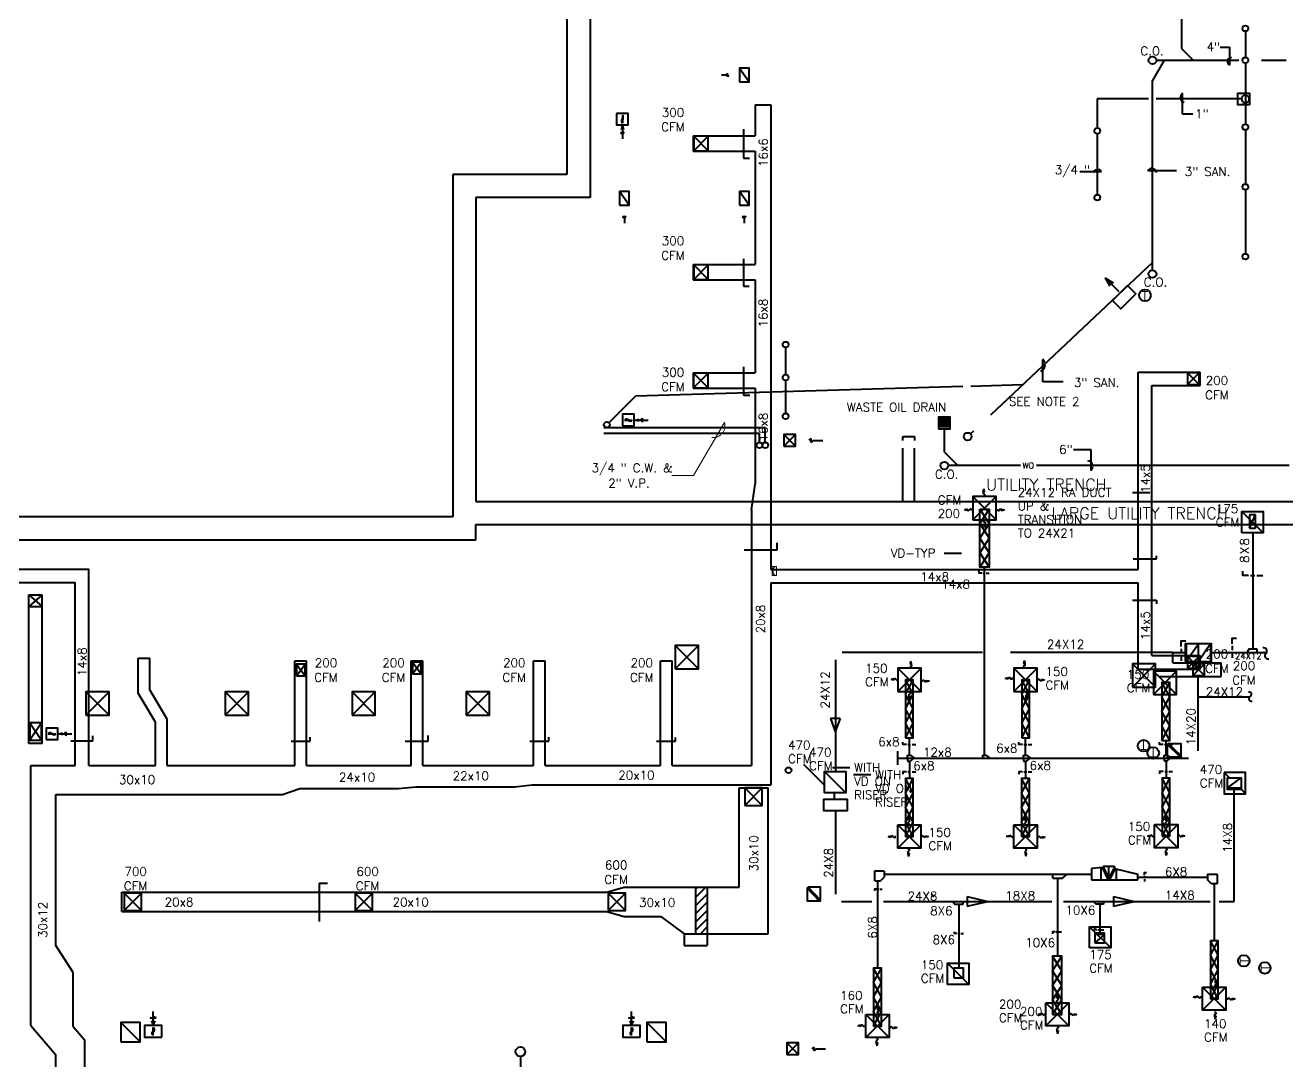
# Model space of a CAD drawing. Header units: inches. Extents: x 1071783 to 1074856, y 1075949 to 1078675.
# Drawn here: x 1072527 to 1073831, y 1076974 to 1078044 of the extents above; entities that cross this region are included whole.
import ezdxf
from ezdxf.enums import TextEntityAlignment as Align

# ---------------------------------------------------------------- set-up
doc = ezdxf.new("R2010")
doc.units = ezdxf.units.IN
doc.header["$MEASUREMENT"] = 0
doc.layers.get('0').update_dxf_attribs({"linetype": 'CONTINUOUS'})
for name, color, linetype, lineweight in [('M-CFM', 62, 'CONTINUOUS', 30), ('M-Diff', 172, 'CONTINUOUS', 40), ('M-DuctR', 7, 'CONTINUOUS', 40), ('M-DuctS', 21, 'CONTINUOUS', 40), ('M-Honey', 7, 'CONTINUOUS', 20), ('M-Perim', 5, 'CONTINUOUS', 40), ('P-GCW', 132, 'CONTINUOUS', 40), ('P-San', 70, 'CONTINUOUS', 40), ('P-San-T', 231, 'CONTINUOUS', 20), ('P-Text', 50, 'CONTINUOUS', 20)]:
    doc.layers.add(name, color=color, linetype=linetype, lineweight=lineweight)
doc.styles.add('BGE', font='simplex.shx')

# ---------------------------------------------------------------- blocks, each defined once
blk = doc.blocks.new('SADDL2')
at = {"linetype": 'Continuous'}
for p, q in [((0, 2), (2, 0)), ((2, 2), (0, 0))]:
    blk.add_line(p, q, dxfattribs=at)
blk.add_lwpolyline([(0, 0), (2, 0), (2, 2), (0, 2)], close=True, dxfattribs=at)
blk = doc.blocks.new('EXHST')
at = {"linetype": 'Continuous'}
for p, q in [((0.167, 0.5), (0.458, 0.5)), ((0.542, 0.5), (0.833, 0.5)), ((1.093, 0.5), (1.601, 0.5)), ((1.601, 0.5), (1.684, 0.667)), ((1.684, 0.667), (1.684, 0.334)), ((1.684, 0.334), (1.768, 0.5)), ((1.768, 0.5), (2.208, 0.5))]:
    blk.add_line(p, q, dxfattribs=at)
blk.add_lwpolyline([(0, 0), (1, 0), (1, 1), (0, 1)], close=True, dxfattribs=at)
blk.add_lwpolyline([(1.427, 0.417), (1.093, 0.5), (1.427, 0.584)], dxfattribs=at)
blk.add_circle((0.5, 0.5), 0.0417, dxfattribs=at)
for centre, start, end in [((0.333, 0.375), 48.34824, 143.1301), ((0.667, 0.625), 228.34824, 323.1301)]:
    blk.add_arc(centre, 0.208, start, end, dxfattribs=at)
blk = doc.blocks.new('THERMO')
at = {"linetype": 'Continuous'}
blk.add_circle((0.01, -0.01), 0.5, dxfattribs=at)
at = {"layer": 'M-DuctS', "linetype": 'Continuous', "style": 'BGE'}
blk.add_text('T', height=0.75, rotation=360, dxfattribs=at).set_placement((0.01, -0.43), align=Align.CENTER)
blk.add_text('T', height=0.75, rotation=360, dxfattribs=at).set_placement((0.01, -0.43), align=Align.CENTER)
blk = doc.blocks.new('TSTAT')
at = {"linetype": 'Continuous'}
blk.add_blockref('THERMO', (0, -0.05), dxfattribs=at)
blk = doc.blocks.new('PHTR')
at = {"linetype": 'Continuous'}
blk.add_line((0.92, 2.79), (0.92, 1.17), dxfattribs=at)
blk.add_lwpolyline([(0.73, 2.04), (0.92, 2.79), (1.1, 2.04)], dxfattribs=at)
blk.add_lwpolyline([(1.83, 1), (0, 1), (0, 0), (1.83, 0)], close=True, dxfattribs=at)
blk = doc.blocks.new('CRDRDR')
at = {"linetype": 'Continuous'}
for points in [[(0, 0), (62.6, 0), (62.6, -29.6), (0, -29.6)], [(14.3, -6.1), (48.4, -6.1), (62.6, -20.4), (62.6, -29.6), (0, -29.6), (0, -20.4)]]:
    blk.add_lwpolyline(points, close=True, dxfattribs=at)
blk = doc.blocks.new('GAS2')
at = {"linetype": 'Continuous'}
for p, q in [((-0.02, -1.06), (1.09, 0)), ((0.07, -1.14), (1.17, -0.09))]:
    blk.add_line(p, q, dxfattribs=at)
blk.add_lwpolyline([(1.08, -0.1), (1.08, -0.09), (1.09, 0), (0, 0), (0, -1.16), (1.17, -1.16), (1.17, -0.09), (1.11, -0.1)], close=True, dxfattribs=at)
blk = doc.blocks.new('*O9011')
at = {"linetype": 'Continuous'}
blk.add_line((1.5, 0), (0, 0), dxfattribs=at)
at = {"layer": 'M-Diff', "linetype": 'Continuous', "style": 'BGE'}
for s, p in [('WITH', (1.87, 0.38)), ('VD ON', (1.87, -0.79)), ('RISER', (1.87, -1.96))]:
    blk.add_text(s, height=0.75, dxfattribs=at).set_placement(p, align=Align.TOP_LEFT)
blk = doc.blocks.new('2X2SUP')
at = {"linetype": 'Continuous'}
for p, q in [((0, 2), (2, 0)), ((2, 2), (0, 0))]:
    blk.add_line(p, q, dxfattribs=at)
blk.add_lwpolyline([(0, 0), (2, 0), (2, 2), (0, 2)], close=True, dxfattribs=at)
blk = doc.blocks.new('CURL')
at = {"linetype": 'Continuous'}
for centre, radius, start, end in [((0.27, -0.76), 0.808, 109.8368, 242.407), ((-0.51, 0.7), 0.866, 305.1072, 62.6489)]:
    blk.add_arc(centre, radius, start, end, dxfattribs=at)
blk = doc.blocks.new('MVD')
at = {"linetype": 'Continuous'}
for p, q in [((0, 0.08325), (0, -0.08325)), ((0, -0.1665), (0, -0.3885))]:
    blk.add_line(p, q, dxfattribs=at)
blk.add_lwpolyline([(0, 0.1665), (0, 0.3885), (-0.1665, 0.3885)], dxfattribs=at)
blk = doc.blocks.new('TRRRCT')
at = {"linetype": 'Continuous'}
for p, q in [((0, 0.1665), (0, -0.1665)), ((0, 0.1665), (0.666, 0)), ((0, -0.1665), (0.666, 0))]:
    blk.add_line(p, q, dxfattribs=at)
blk = doc.blocks.new('*O10316')
at = {"linetype": 'Continuous'}
blk.add_line((1.5, 0), (0, 0), dxfattribs=at)
at = {"layer": 'M-Diff', "linetype": 'Continuous', "style": 'BGE'}
for s, p in [('WITH', (1.87, 0.38)), ('VD ON', (1.87, -0.79)), ('RISER', (1.87, -1.96))]:
    blk.add_text(s, height=0.75, dxfattribs=at).set_placement(p, align=Align.TOP_LEFT)
blk = doc.blocks.new('*O10417')
at = {"linetype": 'Continuous'}
blk.add_line((-1.5, 0), (0, 0), dxfattribs=at)
at = {"layer": 'M-DuctS', "linetype": 'Continuous', "style": 'BGE'}
for s, p in [('24X12 RA DUCT', (-11.37, 0.38)), ('UP &', (-11.37, -0.79)), ('TRANSITION', (-11.37, -1.96)), ('TO 24X21', (-11.37, -3.12))]:
    blk.add_text(s, height=0.75, dxfattribs=at).set_placement(p, align=Align.TOP_LEFT)
blk = doc.blocks.new('*O10518')
at = {"linetype": 'Continuous'}
blk.add_line((-1.5, 0), (0, 0), dxfattribs=at)
at = {"layer": 'M-DuctS', "linetype": 'Continuous', "style": 'BGE'}
blk.add_text('VD-TYP', height=0.75, dxfattribs=at).set_placement((-6.1, 0.38), align=Align.TOP_LEFT)
blk = doc.blocks.new('FLXCON')
at = {"linetype": 'Continuous'}
for p, q in [((0, -0.1665), (0.333, 0.1665)), ((0, 0.1665), (0.333, -0.1665)), ((0.333, -0.1665), (0.666, 0.1665)), ((0.333, 0.1665), (0.666, -0.1665)), ((0.666, -0.1665), (0.999, 0.1665)), ((0.666, 0.1665), (0.999, -0.1665)), ((0.999, -0.1665), (1.332, 0.1665)), ((0.999, 0.1665), (1.332, -0.1665))]:
    blk.add_line(p, q, dxfattribs=at)
blk.add_lwpolyline([(0, 0.1665), (0, -0.1665), (1.332, -0.1665), (1.332, 0.1665)], close=True, dxfattribs=at)
blk = doc.blocks.new('EXHINL')
at = {"linetype": 'Continuous'}
for p, q in [((0, 0), (0.111, 0)), ((0.111, 0), (0.111, 0.111)), ((0.111, 0.111), (0.333, -0.111)), ((0.333, -0.111), (0.333, 0)), ((0.333, 0), (0.666, 0)), ((0.41625, 0.0555), (0.666, 0)), ((0.41625, -0.0555), (0.666, 0))]:
    blk.add_line(p, q, dxfattribs=at)

msp = doc.modelspace()

# ---------------------------------------------------------------- linework, layer by layer
at = {"layer": 'M-Diff'}
for p, q in [((1073265.2, 1077999.7), (1073275.2, 1077985.7)), ((1073218, 1077929.4), (1073233, 1077914.4)), ((1073233, 1077929.4), (1073218, 1077914.4)), ((1073151.4, 1077858.1), (1073141.4, 1077872.1)), ((1073141.4, 1077872.1), (1073141.8, 1077871.3)), ((1073275.2, 1077858.1), (1073265.2, 1077872.1)), ((1073265.2, 1077872.1), (1073265.5, 1077871.3)), ((1073218, 1077796.3), (1073233, 1077781.3)), ((1073233, 1077796.3), (1073218, 1077781.3)), ((1073217.9, 1077684.4), (1073232.9, 1077669.4)), ((1073232.9, 1077684.4), (1073217.9, 1077669.4)), ((1073728.2, 1077684.6), (1073740.2, 1077672.6)), ((1073728.2, 1077672.6), (1073740.2, 1077684.6)), ((1073311.1, 1077621.1), (1073323.1, 1077609.1)), ((1073323.1, 1077621.1), (1073311.1, 1077609.1)), ((1073337.2, 1077615), (1073339.2, 1077616.9)), ((1073339.2, 1077612.9), (1073339.2, 1077616.9)), ((1073339.2, 1077612.9), (1073341.2, 1077614.9)), ((1073341.2, 1077614.9), (1073351.3, 1077614.9)), ((1073784.5, 1077541.4), (1073806.5, 1077519.4)), ((1073792.4, 1077538.1), (1073792.4, 1077524.1)), ((1073798.4, 1077538.1), (1073792.4, 1077538.1)), ((1073792.4, 1077524.1), (1073798.4, 1077538.1)), ((1073798.4, 1077524.1), (1073798.4, 1077538.1)), ((1073792.4, 1077524.1), (1073798.4, 1077524.1)), ((1073726.9, 1077404.5), (1073726.9, 1077386.3)), ((1073739.4, 1077404.4), (1073726.9, 1077386.3)), ((1073751.9, 1077404.5), (1073739.4, 1077386.5)), ((1073739.4, 1077386.5), (1073739.4, 1077404.4)), ((1073751.9, 1077404.5), (1073751.9, 1077386.5)), ((1072807.6, 1077383.7), (1072816.6, 1077371.7)), ((1072807.6, 1077371.7), (1072816.6, 1077383.7)), ((1072927.5, 1077385.5), (1072936.5, 1077373.5)), ((1072927.5, 1077373.5), (1072936.5, 1077385.5)), ((1073733.7, 1077384), (1073745.7, 1077372)), ((1073733.7, 1077372), (1073745.7, 1077384)), ((1072532, 1077322.9), (1072544, 1077304.9)), ((1072544, 1077322.9), (1072532, 1077304.9)), ((1073331.6, 1077280.1), (1073353.6, 1077258.1)), ((1073353.3, 1077272.6), (1073375.3, 1077250.6)), ((1073766.1, 1077271.7), (1073771.7, 1077266.2)), ((1073769.4, 1077255.6), (1073783.5, 1077266)), ((1073769.4, 1077255.6), (1073783.7, 1077255.6)), ((1073783.6, 1077254.3), (1073788.1, 1077249.7)), ((1072629.4, 1077146.9), (1072647.4, 1077128.9)), ((1072629.4, 1077128.9), (1072647.4, 1077146.9)), ((1072868.3, 1077146.9), (1072886.3, 1077128.9)), ((1072868.3, 1077128.9), (1072886.3, 1077146.9)), ((1073129.5, 1077146.9), (1073147.5, 1077128.9)), ((1073129.5, 1077128.9), (1073147.5, 1077146.9)), ((1073649.1, 1077090.2), (1073627.1, 1077112.2)), ((1073480.4, 1077074.4), (1073502.4, 1077052.4)), ((1072626.1, 1077013.3), (1072646.1, 1076993.3)), ((1073169.7, 1077013.3), (1073189.7, 1076993.3)), ((1073314.2, 1076992), (1073326.2, 1076980)), ((1073326.2, 1076992), (1073314.2, 1076980)), ((1073340.3, 1076985.9), (1073342.3, 1076987.8)), ((1073342.3, 1076983.8), (1073342.3, 1076987.8)), ((1073342.3, 1076983.8), (1073344.3, 1076985.8)), ((1073344.3, 1076985.8), (1073354.3, 1076985.8))]:
    msp.add_line(p, q, dxfattribs=at)
for points in [[(1073265.2, 1077985.7), (1073275.2, 1077985.7), (1073275.2, 1077999.7), (1073265.2, 1077999.7)], [(1073218, 1077914.4), (1073233, 1077914.4), (1073233, 1077929.4), (1073218, 1077929.4)], [(1073141.4, 1077858.1), (1073151.4, 1077858.1), (1073151.4, 1077872.1), (1073141.4, 1077872.1)], [(1073265.2, 1077858.1), (1073275.2, 1077858.1), (1073275.2, 1077872.1), (1073265.2, 1077872.1)], [(1073218, 1077781.3), (1073233, 1077781.3), (1073233, 1077796.3), (1073218, 1077796.3)], [(1073217.9, 1077669.4), (1073232.9, 1077669.4), (1073232.9, 1077684.4), (1073217.9, 1077684.4)], [(1073728.2, 1077672.6), (1073740.2, 1077672.6), (1073740.2, 1077684.6), (1073728.2, 1077684.6)], [(1073311.1, 1077609.1), (1073323.1, 1077609.1), (1073323.1, 1077621.1), (1073311.1, 1077621.1)], [(1073784.5, 1077519.4), (1073784.5, 1077541.4), (1073806.5, 1077541.4), (1073806.5, 1077519.4)], [(1073725.9, 1077386.5), (1073752.9, 1077386.5), (1073752.9, 1077404.5), (1073725.9, 1077404.5)], [(1072807.6, 1077371.7), (1072816.6, 1077371.7), (1072816.6, 1077383.7), (1072807.6, 1077383.7)], [(1072927.5, 1077373.5), (1072936.5, 1077373.5), (1072936.5, 1077385.5), (1072927.5, 1077385.5)], [(1073733.7, 1077372), (1073745.7, 1077372), (1073745.7, 1077384), (1073733.7, 1077384)], [(1072532, 1077304.9), (1072544, 1077304.9), (1072544, 1077322.9), (1072532, 1077322.9)], [(1073353.3, 1077250.6), (1073353.3, 1077272.6), (1073375.3, 1077272.6), (1073375.3, 1077250.6)], [(1073766.1, 1077271.7), (1073766.1, 1077249.7), (1073788.1, 1077249.7), (1073788.1, 1077271.7)], [(1073776.5, 1077254), (1073769.5, 1077254), (1073769.5, 1077266), (1073783.5, 1077266), (1073783.5, 1077254)], [(1073364.4, 1077244.1), (1073376.4, 1077244.1), (1073376.4, 1077232.1), (1073352.4, 1077232.1), (1073352.4, 1077244.1)], [(1072629.4, 1077128.9), (1072647.4, 1077128.9), (1072647.4, 1077146.9), (1072629.4, 1077146.9)], [(1072868.3, 1077128.9), (1072886.3, 1077128.9), (1072886.3, 1077146.9), (1072868.3, 1077146.9)], [(1073129.5, 1077128.9), (1073147.5, 1077128.9), (1073147.5, 1077146.9), (1073129.5, 1077146.9)], [(1073627.1, 1077090.2), (1073627.1, 1077112.2), (1073649.1, 1077112.2), (1073649.1, 1077090.2)], [(1073480.4, 1077052.4), (1073480.4, 1077074.4), (1073502.4, 1077074.4), (1073502.4, 1077052.4)], [(1072626.1, 1076993.3), (1072646.1, 1076993.3), (1072646.1, 1077013.3), (1072626.1, 1077013.3)], [(1073169.7, 1076993.3), (1073189.7, 1076993.3), (1073189.7, 1077013.3), (1073169.7, 1077013.3)], [(1073314.2, 1076980), (1073326.2, 1076980), (1073326.2, 1076992), (1073314.2, 1076992)]]:
    msp.add_lwpolyline(points, close=True, dxfattribs=at)
at = {"layer": 'M-DuctR'}
for p, q in [((1073251.9, 1077992.6), (1073246.7, 1077992.6)), ((1073252.9, 1077994.6), (1073251.9, 1077992.6)), ((1073252.9, 1077990.6), (1073252.9, 1077994.6)), ((1073253.9, 1077992.6), (1073252.9, 1077990.6)), ((1073148.4, 1077845.9), (1073144.4, 1077845.9)), ((1073144.4, 1077845.9), (1073146.4, 1077844.9)), ((1073146.4, 1077846.9), (1073148.4, 1077845.9)), ((1073146.4, 1077844.9), (1073146.4, 1077839.6)), ((1073272.1, 1077845.9), (1073268.1, 1077845.9)), ((1073268.1, 1077845.9), (1073270.1, 1077844.9)), ((1073270.1, 1077846.9), (1073272.1, 1077845.9)), ((1073270.1, 1077844.9), (1073270.1, 1077839.6))]:
    msp.add_line(p, q, dxfattribs=at)
at = {"layer": 'M-DuctS'}
for p, q in [((1073281.6, 1077961.9), (1073297.6, 1077961.9)), ((1073281.6, 1077961.9), (1073281.6, 1077929.9)), ((1073297.6, 1077961.9), (1073297.6, 1077481.6)), ((1073269.6, 1077936.8), (1073269.6, 1077906.8)), ((1073217.6, 1077929.9), (1073281.6, 1077929.9)), ((1073217.6, 1077929.9), (1073217.6, 1077913.9)), ((1073217.6, 1077913.9), (1073281.6, 1077913.9)), ((1073281.6, 1077913.9), (1073281.6, 1077796.9)), ((1073269.6, 1077906.8), (1073275.6, 1077906.8)), ((1073217.6, 1077796.9), (1073281.6, 1077796.9)), ((1073217.6, 1077796.9), (1073217.6, 1077780.9)), ((1073269.6, 1077802.7), (1073269.6, 1077774.2)), ((1073217.6, 1077780.9), (1073281.6, 1077780.9)), ((1073281.6, 1077780.9), (1073281.6, 1077684.9)), ((1073269.6, 1077774.2), (1073275.2, 1077774.2)), ((1073269.6, 1077690.9), (1073269.6, 1077661.8)), ((1073217.6, 1077684.9), (1073217.6, 1077668.9)), ((1073217.6, 1077684.9), (1073281.6, 1077684.9)), ((1073677.3, 1077481.6), (1073677.3, 1077685.6)), ((1073677.3, 1077685.6), (1073741.3, 1077685.6)), ((1073741.3, 1077671.6), (1073741.3, 1077685.6)), ((1073217.6, 1077668.9), (1073281.6, 1077668.9)), ((1073269.6, 1077661.8), (1073276, 1077661.8)), ((1073281.6, 1077668.9), (1073281.6, 1077569.8)), ((1073691.3, 1077671.6), (1073741.3, 1077671.6)), ((1073691.3, 1077455.4), (1073691.3, 1077671.6)), ((1073277.6, 1077543), (1073281.6, 1077569.8)), ((1073277.6, 1077543), (1073277.6, 1077278.9)), ((1073795.9, 1077399.3), (1073796, 1077519.4)), ((1073304.1, 1077501.6), (1073304.1, 1077509)), ((1073304.1, 1077501.6), (1073270.3, 1077501.6)), ((1073672.2, 1077492.6), (1073696.2, 1077492.6)), ((1073696.2, 1077492.6), (1073696.2, 1077495.7)), ((1071971.8, 1077481.9), (1072593, 1077481.9)), ((1072593, 1077278.9), (1072593, 1077481.9)), ((1073297.6, 1077481.6), (1073677.3, 1077481.6)), ((1073518.4, 1077289.5), (1073518.4, 1077483.8)), ((1071971.8, 1077467.9), (1072579, 1077467.9)), ((1072579, 1077278.9), (1072579, 1077467.9)), ((1073297.6, 1077467.6), (1073677.3, 1077467.6)), ((1073297.6, 1077467.6), (1073297.6, 1077258.9)), ((1073677.3, 1077455.4), (1073677.3, 1077467.6)), ((1072531, 1077301.6), (1072531, 1077455.3)), ((1072531, 1077455.3), (1072545, 1077455.3)), ((1072545, 1077455.3), (1072531, 1077443.3)), ((1072531, 1077455.3), (1072545, 1077443.3)), ((1072545, 1077301.6), (1072545, 1077455.3)), ((1073677.3, 1077378.4), (1073677.3, 1077455.4)), ((1073691.3, 1077392.4), (1073691.3, 1077455.4)), ((1072531, 1077443.3), (1072545, 1077443.3)), ((1073671.3, 1077449.6), (1073676.2, 1077449.6)), ((1073676.2, 1077449.6), (1073696.2, 1077449.6)), ((1073696.2, 1077449.6), (1073696.2, 1077446)), ((1072644, 1077353.6), (1072644, 1077389.9)), ((1072644, 1077389.9), (1072656, 1077389.9)), ((1072656, 1077356.9), (1072656, 1077389.9)), ((1073364.4, 1077388.1), (1073364.4, 1077272.8)), ((1073516.3, 1077395.5), (1073371.3, 1077395.5)), ((1073699, 1077395.5), (1073545.2, 1077395.5)), ((1073691.3, 1077392.4), (1073741.3, 1077392.4)), ((1073712.9, 1077395.5), (1073699, 1077395.5)), ((1073713, 1077394.7), (1073713, 1077396.4)), ((1073713, 1077384.9), (1073713, 1077394.7)), ((1073713.3, 1077395.5), (1073725.8, 1077395.5)), ((1073728.2, 1077391.4), (1073740.2, 1077379.4)), ((1073728.2, 1077379.4), (1073740.2, 1077391.4)), ((1073741.3, 1077378.4), (1073741.3, 1077392.4)), ((1073752.9, 1077395.5), (1073809.4, 1077395.5)), ((1073791.9, 1077399.3), (1073790, 1077395.9)), ((1073791.9, 1077399.3), (1073799.9, 1077399.3)), ((1073799.9, 1077399.3), (1073799.9, 1077395.9)), ((1072806, 1077278.9), (1072806, 1077386.9)), ((1072806, 1077386.9), (1072818, 1077386.9)), ((1072818, 1077278.9), (1072818, 1077386.9)), ((1072926, 1077278.9), (1072926, 1077386.9)), ((1072926, 1077386.9), (1072938, 1077386.9)), ((1072938, 1077278.9), (1072938, 1077386.9)), ((1073052.5, 1077386.9), (1073064.5, 1077386.9)), ((1073052.5, 1077278.9), (1073052.5, 1077386.9)), ((1073064.5, 1077278.9), (1073064.5, 1077386.9)), ((1073183.6, 1077278.9), (1073183.6, 1077386.9)), ((1073183.6, 1077386.9), (1073195.6, 1077386.9)), ((1073195.6, 1077278.9), (1073195.6, 1077386.9)), ((1073677.3, 1077378.4), (1073741.3, 1077378.4)), ((1073713, 1077384.9), (1073715.2, 1077384.9)), ((1073715.2, 1077384.9), (1073763, 1077384.9)), ((1073763, 1077370.9), (1073763, 1077384.9)), ((1073699, 1077370.9), (1073763, 1077370.9)), ((1073738.9, 1077372.1), (1073738.9, 1077294.1)), ((1072662, 1077323.6), (1072644, 1077353.6)), ((1072674, 1077326.9), (1072656, 1077356.9)), ((1073739.2, 1077349.9), (1073792.7, 1077349.9)), ((1072662, 1077278.9), (1072662, 1077323.6)), ((1072674, 1077278.9), (1072674, 1077326.9)), ((1072597.2, 1077303.9), (1072597.2, 1077309.6)), ((1072943.8, 1077303.9), (1072943.8, 1077309.7)), ((1072545, 1077301.6), (1072531, 1077301.6)), ((1072597.2, 1077303.9), (1072574.3, 1077303.9)), ((1072802.1, 1077303.9), (1072821.6, 1077303.9)), ((1072821.6, 1077303.9), (1072821.6, 1077308.3)), ((1072920, 1077303.9), (1072943.8, 1077303.9)), ((1073048.6, 1077303.9), (1073068.2, 1077303.9)), ((1073068.2, 1077303.9), (1073068.2, 1077308.1)), ((1073179.7, 1077303.9), (1073199.2, 1077303.9)), ((1073199.2, 1077303.9), (1073199.2, 1077307.9)), ((1073440.9, 1077289.5), (1073440.9, 1077307.5)), ((1073560.9, 1077289.5), (1073560.9, 1077307.5)), ((1073706.1, 1077289.6), (1073706.1, 1077304.5)), ((1073428.9, 1077279.5), (1073428.9, 1077293.5)), ((1073428.9, 1077286.5), (1073729.1, 1077286.5)), ((1073438.9, 1077286.5), (1073438.9, 1077289.5)), ((1073438.9, 1077289.5), (1073441.9, 1077289.5)), ((1073438.9, 1077286.4), (1073438.9, 1077283.4)), ((1073438.9, 1077283.4), (1073441.9, 1077283.4)), ((1073440.9, 1077283.4), (1073440.9, 1077265.4)), ((1073441.9, 1077289.5), (1073445.6, 1077286.6)), ((1073441.9, 1077283.4), (1073445.6, 1077286.3)), ((1073516.9, 1077286.5), (1073516.9, 1077289.5)), ((1073516.9, 1077289.5), (1073519.9, 1077289.5)), ((1073519.9, 1077289.5), (1073523.6, 1077286.6)), ((1073558.9, 1077286.5), (1073558.9, 1077289.5)), ((1073558.9, 1077289.5), (1073561.9, 1077289.5)), ((1073558.9, 1077286.4), (1073558.9, 1077283.4)), ((1073558.9, 1077283.4), (1073561.9, 1077283.4)), ((1073560.9, 1077283.4), (1073560.9, 1077265.4)), ((1073561.9, 1077289.5), (1073565.6, 1077286.6)), ((1073561.9, 1077283.4), (1073565.6, 1077286.3)), ((1073704.1, 1077286.6), (1073704.1, 1077289.6)), ((1073704.1, 1077289.6), (1073707.1, 1077289.6)), ((1073704.1, 1077286.7), (1073704.1, 1077283.7)), ((1073704.1, 1077283.7), (1073707.1, 1077283.7)), ((1073706.1, 1077283.7), (1073706.1, 1077265.7)), ((1073707.1, 1077289.6), (1073710.8, 1077286.6)), ((1073707.1, 1077283.7), (1073710.8, 1077286.6)), ((1072533, 1077009.9), (1072533, 1077278.9)), ((1072533, 1077278.9), (1072579, 1077278.9)), ((1072593, 1077278.9), (1072662, 1077278.9)), ((1072674, 1077278.9), (1072806, 1077278.9)), ((1072818, 1077278.9), (1072926, 1077278.9)), ((1072938, 1077278.9), (1073052.5, 1077278.9)), ((1073064.5, 1077278.9), (1073183.6, 1077278.9)), ((1073195.6, 1077278.9), (1073277.6, 1077278.9)), ((1072913, 1077254.9), (1072931, 1077256.9)), ((1072931, 1077256.9), (1073033, 1077256.9)), ((1073033, 1077256.9), (1073051, 1077258.9)), ((1073051, 1077258.9), (1073297.6, 1077258.9)), ((1072559, 1077092.9), (1072559, 1077248.9)), ((1072559, 1077248.9), (1072793, 1077248.9)), ((1072793, 1077248.9), (1072811, 1077254.9)), ((1072811, 1077254.9), (1072913, 1077254.9)), ((1073265, 1077152.9), (1073265, 1077255.7)), ((1073265, 1077255.7), (1073295, 1077255.7)), ((1073270.8, 1077237.6), (1073288.8, 1077255.6)), ((1073288.8, 1077237.6), (1073270.8, 1077255.6)), ((1073295, 1077104.9), (1073295, 1077255.7)), ((1073363, 1077249.9), (1073363.1, 1077244.2)), ((1073776.5, 1077138.4), (1073776.5, 1077253.7)), ((1073364.4, 1077232.1), (1073364.4, 1077145.7)), ((1073414.9, 1077169.5), (1073404.9, 1077169.5)), ((1073404.9, 1077169.5), (1073404.9, 1077159.5)), ((1073414.9, 1077169.5), (1073414.9, 1077163.5)), ((1073414.9, 1077166.5), (1073628.9, 1077166.5)), ((1073588.9, 1077162.4), (1073588.9, 1077166.4)), ((1073598.9, 1077162.4), (1073603.7, 1077166.6)), ((1073640.9, 1077173.5), (1073628.9, 1077172.5)), ((1073628.9, 1077172.5), (1073628.9, 1077160.5)), ((1073638.9, 1077160.5), (1073638.9, 1077173.3)), ((1073639.9, 1077173.3), (1073646.3, 1077160.3)), ((1073646.9, 1077174.5), (1073640.9, 1077174.5)), ((1073640.9, 1077174.5), (1073640.9, 1077173.5)), ((1073641, 1077174), (1073646.9, 1077161.9)), ((1073646.9, 1077160.5), (1073646.9, 1077174.5)), ((1073652.9, 1077174.5), (1073646.9, 1077174.5)), ((1073652.8, 1077174), (1073646.9, 1077161.9)), ((1073653.4, 1077172.4), (1073647.7, 1077160.7)), ((1073652.9, 1077174.5), (1073652.9, 1077172.5)), ((1073652.9, 1077172.5), (1073676.9, 1077166.5)), ((1073654.9, 1077160.5), (1073654.9, 1077171.9)), ((1073676.9, 1077160.5), (1073676.9, 1077166.5)), ((1073748.9, 1077166.5), (1073748.9, 1077160.5)), ((1073748.9, 1077166.5), (1073758.9, 1077166.5)), ((1073758.9, 1077166.5), (1073758.9, 1077156.5)), ((1072831, 1077157.2), (1072831, 1077117.7)), ((1072831, 1077157.2), (1072839.8, 1077157.2)), ((1073128, 1077147.9), (1073146, 1077152.9)), ((1073146, 1077152.9), (1073265, 1077152.9)), ((1073220, 1077152.9), (1073220, 1077104.9)), ((1073220, 1077142.4), (1073230.6, 1077152.9)), ((1073220, 1077150.9), (1073222.1, 1077152.9)), ((1073232, 1077152.9), (1073232, 1077092.9)), ((1073405, 1077159.5), (1073411, 1077159.5)), ((1073408, 1077159.5), (1073408, 1077070.1)), ((1073410.9, 1077159.5), (1073414.9, 1077163.5)), ((1073411, 1077159.5), (1073410.9, 1077159.5)), ((1073588.9, 1077162.4), (1073598.9, 1077162.4)), ((1073593.9, 1077162.4), (1073593.9, 1077081.7)), ((1073628.9, 1077160.5), (1073676.9, 1077160.5)), ((1073676.9, 1077163.5), (1073748.9, 1077163.5)), ((1073753, 1077156.5), (1073748.9, 1077160.5)), ((1073758.9, 1077156.5), (1073752.9, 1077156.5)), ((1073752.9, 1077156.5), (1073753, 1077156.5)), ((1073755.9, 1077156.5), (1073755.9, 1077097.7)), ((1072627.3, 1077127.9), (1072627.3, 1077147.9)), ((1072627.3, 1077147.9), (1073128, 1077147.9)), ((1073220, 1077133.9), (1073232, 1077145.9)), ((1073466.2, 1077142.8), (1073463.8, 1077145.7)), ((1072627.3, 1077127.9), (1073128, 1077127.9)), ((1073128, 1077127.9), (1073146, 1077122.9)), ((1073220, 1077125.4), (1073232, 1077137.4)), ((1073220, 1077116.9), (1073232, 1077128.9)), ((1073370.8, 1077138.4), (1073402, 1077138.4)), ((1073414, 1077138.4), (1073587.9, 1077138.4)), ((1073487.9, 1077135.3), (1073485.5, 1077138.3)), ((1073495.9, 1077135.3), (1073487.9, 1077135.3)), ((1073491.9, 1077135.2), (1073491.9, 1077069.2)), ((1073495.9, 1077138.3), (1073495.9, 1077135.3)), ((1073593.9, 1077138.4), (1073594, 1077138.4)), ((1073600, 1077138.4), (1073751.5, 1077138.4)), ((1073633.5, 1077135.5), (1073631, 1077138.4)), ((1073641.5, 1077135.5), (1073633.5, 1077135.5)), ((1073637.5, 1077135.5), (1073637.5, 1077105.5)), ((1073641.5, 1077138.5), (1073641.5, 1077135.5)), ((1073760.9, 1077138.4), (1073776.5, 1077138.4)), ((1073146, 1077122.9), (1073184, 1077122.9)), ((1073184, 1077122.9), (1073208, 1077104.9)), ((1073220, 1077108.4), (1073232, 1077120.4)), ((1073208, 1077104.9), (1073295, 1077104.9)), ((1073208, 1077104.9), (1073208, 1077092.9)), ((1073225, 1077104.9), (1073232, 1077112)), ((1073642.5, 1077104.3), (1073632.5, 1077104.3)), ((1073642.5, 1077104.3), (1073632.5, 1077095.5)), ((1072577, 1077064.9), (1072559, 1077092.9)), ((1073208, 1077092.9), (1073232, 1077092.9)), ((1072577, 1077008.9), (1072577, 1077064.9)), ((1072533, 1077009.9), (1072559, 1076979.9)), ((1072577, 1077008.9), (1072589, 1076994.9)), ((1072589, 1076889.9), (1072589, 1076994.9)), ((1072559, 1076859.9), (1072559, 1076979.9))]:
    msp.add_line(p, q, dxfattribs=at)
for points in [[(1073728.2, 1077379.4), (1073740.2, 1077379.4), (1073740.2, 1077391.4), (1073728.2, 1077391.4)], [(1073270.8, 1077237.6), (1073288.8, 1077237.6), (1073288.8, 1077255.6), (1073270.8, 1077255.6)], [(1073632.5, 1077095.5), (1073642.5, 1077095.5), (1073642.5, 1077105.5), (1073632.5, 1077105.5)], [(1073486.9, 1077059.2), (1073496.9, 1077059.2), (1073496.9, 1077069.2), (1073486.9, 1077069.2)]]:
    msp.add_lwpolyline(points, close=True, dxfattribs=at)
at = {"layer": 'P-GCW'}
for p, q in [((1073788, 1078037.9), (1073788, 1078010.9)), ((1073788, 1078004.9), (1073788, 1077941.9)), ((1073723, 1077952.2), (1073723, 1077973.7)), ((1073635, 1077967.9), (1073635, 1077937.9)), ((1073688, 1077967.9), (1073635, 1077967.9)), ((1073784, 1077967.9), (1073695.9, 1077967.9)), ((1073733.6, 1077952.2), (1073723, 1077952.2)), ((1073788, 1077935.9), (1073788, 1077879.9)), ((1073635, 1077931.9), (1073635, 1077868.9)), ((1073616.8, 1077892.8), (1073639.2, 1077892.8)), ((1073788, 1077873.9), (1073788, 1077807.9)), ((1073313, 1077710.9), (1073313, 1077682.9)), ((1073313, 1077676.9), (1073313, 1077642.9)), ((1073292, 1077627.9), (1073125, 1077627.9)), ((1073286, 1077621.9), (1073125, 1077621.9)), ((1073286, 1077612.9), (1073286, 1077621.9)), ((1073292, 1077612.9), (1073292, 1077627.9))]:
    msp.add_line(p, q, dxfattribs=at)
for centre in [(1073788, 1078040.9), (1073788, 1078007.9), (1073635, 1077934.9), (1073788, 1077938.9), (1073788, 1077876.9), (1073635, 1077865.9), (1073788, 1077804.9), (1073313, 1077713.9), (1073313, 1077679.9), (1073313, 1077639.9), (1073286, 1077609.9), (1073292, 1077609.9), (1073316, 1077273.9), (1073316, 1077273.9)]:
    msp.add_circle(centre, 3, dxfattribs=at)
for centre, radius, start, end in [((1073726.1, 1077969.5), 5.24, 125.5732, 188.7515), ((1073726.1, 1077969.5), 5.24, 205.8487, 256.0636), ((1073788, 1077967.9), 4, 104.4775, 255.5225), ((1073788, 1077967.9), 4, 284.4775, 75.5225), ((1073635.3, 1077890.6), 4.56, 107.0366, 168.5273), ((1073635.3, 1077890.6), 4.56, 29.9733, 77.1955)]:
    msp.add_arc(centre, radius, start, end, dxfattribs=at)
at = {"layer": 'P-San'}
for p, q in [((1073722, 1078525.9), (1073722, 1078019.9)), ((1073087, 1078359.9), (1073087, 1077889.9)), ((1073111, 1078335.9), (1073111, 1077865.9)), ((1073722, 1078019.9), (1073734, 1078007.9)), ((1073762.1, 1078021.6), (1073771.5, 1078021.6)), ((1073771.5, 1078021.6), (1073771.5, 1078003)), ((1073704, 1078007.9), (1073692, 1077986.9)), ((1073696, 1078007.9), (1073781.3, 1078007.9)), ((1073804.5, 1078007.9), (1073830.2, 1078007.9)), ((1073692, 1077790.9), (1073692, 1077986.9)), ((1073087, 1077889.9), (1072969, 1077889.9)), ((1072969, 1077889.9), (1072969, 1077535.9)), ((1073716.7, 1077893.6), (1073687.1, 1077893.6)), ((1073111, 1077865.9), (1072993, 1077865.9)), ((1072993, 1077865.9), (1072993, 1077551.9)), ((1073692, 1077798.9), (1073524.5, 1077641)), ((1073578.7, 1077675.3), (1073578.7, 1077698.7)), ((1073599.6, 1077675.3), (1073578.7, 1077675.3)), ((1073130.3, 1077633.2), (1073157.9, 1077660.8)), ((1073496.2, 1077670.6), (1073157.9, 1077660.8)), ((1073557.7, 1077672.4), (1073504.5, 1077670.8)), ((1073483, 1077636.9), (1073471, 1077636.9)), ((1073483, 1077634.9), (1073471, 1077634.9)), ((1073483, 1077632.9), (1073471, 1077632.9)), ((1073483, 1077630.9), (1073471, 1077630.9)), ((1073483, 1077628.9), (1073471, 1077628.9)), ((1073477, 1077602.9), (1073477, 1077626.9)), ((1073507, 1077624.6), (1073503.9, 1077621.7)), ((1073434, 1077614.9), (1073434, 1077618.9)), ((1073434, 1077618.9), (1073446, 1077618.9)), ((1073446, 1077618.9), (1073446, 1077614.9)), ((1073434, 1077551.9), (1073434, 1077606.9)), ((1073446, 1077551.9), (1073446, 1077606.9)), ((1073477, 1077602.9), (1073491, 1077588.9)), ((1073610.4, 1077605.6), (1073628.2, 1077605.6)), ((1073628.2, 1077605.6), (1073628.2, 1077583.9)), ((1073555.7, 1077588.9), (1073481, 1077588.9)), ((1073833.3, 1077588.9), (1073572.2, 1077588.9)), ((1072993, 1077551.9), (1074004.4, 1077551.9)), ((1072969, 1077535.9), (1071801, 1077535.9)), ((1072993, 1077527.9), (1074004.4, 1077527.9)), ((1072993, 1077511.9), (1072993, 1077527.9)), ((1072993, 1077511.9), (1071801, 1077511.9)), ((1073039, 1076977.9), (1073039, 1076823.3))]:
    msp.add_line(p, q, dxfattribs=at)
for points in [[(1073792.1, 1077961.9), (1073780.1, 1077961.9), (1073780.1, 1077973.9), (1073792.1, 1077973.9)], [(1073471, 1077626.9), (1073483, 1077626.9), (1073483, 1077638.9), (1073471, 1077638.9)]]:
    msp.add_lwpolyline(points, close=True, dxfattribs=at)
for centre, radius in [((1073692, 1078007.9), 4), ((1073692, 1077786.9), 4), ((1073128.2, 1077631.1), 3), ((1073501, 1077618.9), 4), ((1073477, 1077588.9), 4), ((1073039, 1076982.9), 5)]:
    msp.add_circle(centre, radius, dxfattribs=at)
for centre, radius, start, end in [((1073773.7, 1078006.5), 4.18, 169.4481, 237.7819), ((1073773.7, 1078006.5), 4.18, 90.345, 151.1886), ((1073691.4, 1077891.3), 4.83, 92.0062, 151.5016), ((1073691.4, 1077891.3), 4.83, 1.3362, 71.8647), ((1073573.6, 1077693.4), 7.45, 293.0772, 356.757), ((1073573.6, 1077693.4), 7.45, 15.3238, 46.1838), ((1073624.7, 1077588.3), 5.61, 19.1582, 83.3706), ((1073624.7, 1077588.3), 5.61, 309.0425, 354.6178)]:
    msp.add_arc(centre, radius, start, end, dxfattribs=at)
at = {"layer": 'P-Text'}
for p, q in [((1073217.8, 1077578.6), (1073249.7, 1077633.6)), ((1073195.3, 1077578.6), (1073217.8, 1077578.6))]:
    msp.add_line(p, q, dxfattribs=at)
for start, end in [(326.9602, 343.1848), (356.983, 17.8704), (263.7511, 310.4696)]:
    msp.add_arc((1073238.2, 1077629.9), 12.1, start, end, dxfattribs=at)

# ---------------------------------------------------------------- block references
at = {"layer": 'M-Diff', "xscale": 12, "zscale": 12}
for name, p, yscale in [('2X2SUP', (1073506.5, 1077532.8), 12), ('SADDL2', (1073199, 1077378.9), 12), ('2X2SUP', (1073428.9, 1077355.5), 12), ('2X2SUP', (1073548.9, 1077355.5), 12), ('2X2SUP', (1073671.3, 1077359.9), 12), ('2X2SUP', (1073693, 1077352.4), 12), ('SADDL2', (1072590, 1077330.9), 12), ('SADDL2', (1072734, 1077330.9), 12), ('SADDL2', (1072865, 1077330.9), 12), ('SADDL2', (1072983, 1077330.9), 12), ('*O9011', (1073361.3, 1077276.6), 12), ('*O10316', (1073383, 1077269.1), 12), ('2X2SUP', (1073694.1, 1077217.7), -12), ('2X2SUP', (1073428.8, 1077217.4), -12), ('2X2SUP', (1073548.8, 1077217.4), -12), ('2X2SUP', (1073743.7, 1077049.8), -12), ('2X2SUP', (1073581.7, 1077033.6), -12), ('2X2SUP', (1073395.9, 1077021.5), -12)]:
    msp.add_blockref(name, p, dxfattribs=dict(at, yscale=yscale))
for p, yscale, rotation in [((1073721.4, 1077301.5), -12, 180), ((1073335.2, 1077138.9), 12, 90)]:
    msp.add_blockref('GAS2', p, dxfattribs=dict(at, yscale=yscale, rotation=rotation))
at = {"layer": 'M-DuctR', "xscale": 12, "zscale": 12}
for name, p, yscale, rotation in [('EXHST', (1073138.3, 1077953), 12, 270), ('EXHINL', (1073517.9, 1077556.7), -12, 90), ('EXHINL', (1073505.7, 1077543.2), -12, 180), ('EXHINL', (1073518.4, 1077532.9), -12, 270), ('EXHINL', (1073559.8, 1077379.4), 12, 90), ('EXHINL', (1073442.5, 1077378.8), 12, 90), ('EXHINL', (1073429.9, 1077367.8), 12, 180), ('EXHINL', (1073547.8, 1077368.7), 12, 180), ('EXHINL', (1073440.9, 1077355.2), 12, 270), ('EXHINL', (1073561.8, 1077354), 12, 270), ('EXHINL', (1073440.3, 1077217.9), 12, 90), ('EXHINL', (1073560.9, 1077217.3), 12, 90), ('EXHINL', (1073706.1, 1077217.7), 12, 90), ('EXHINL', (1073427, 1077205.2), 12, 180), ('EXHINL', (1073548.9, 1077205.6), 12, 180), ('EXHINL', (1073694.7, 1077205.7), 12, 180), ('EXHINL', (1073440, 1077192.9), 12, 270), ('EXHINL', (1073561, 1077193.1), 12, 270), ('EXHINL', (1073706.1, 1077193.7), 12, 270), ('EXHINL', (1073757.3, 1077049.6), 12, 90), ('EXHINL', (1073593.8, 1077033.6), 12, 90), ('EXHINL', (1073742.2, 1077039.4), 12, 180), ('EXHST', (1072668.6, 1076997.9), 18, 90), ('EXHST', (1073162.8, 1076997.9), 18, 90), ('EXHINL', (1073408.5, 1077021.7), 12, 90), ('EXHINL', (1073581.5, 1077021.6), 12, 180), ('EXHINL', (1073756.9, 1077024.6), 12, 270), ('EXHINL', (1073395.7, 1077009.8), 12, 180), ('EXHINL', (1073594, 1077009.5), 12, 270), ('EXHINL', (1073407.3, 1076997.1), 12, 270)]:
    msp.add_blockref(name, p, dxfattribs=dict(at, yscale=yscale, rotation=rotation))
for name, p, yscale in [('EXHST', (1073144.6, 1077629.9), 12), ('EXHINL', (1073531.1, 1077543.2), -12), ('EXHINL', (1073453.5, 1077366.2), 12), ('EXHINL', (1073572.5, 1077367.4), 12), ('EXHST', (1072549.1, 1077305.6), 12), ('EXHINL', (1073452.6, 1077205.6), 12), ('EXHINL', (1073573.1, 1077204.9), 12), ('EXHINL', (1073717.5, 1077206.1), 12), ('EXHINL', (1073769.3, 1077037.6), 12), ('EXHINL', (1073605.8, 1077021.6), 12), ('EXHINL', (1073420.3, 1077008.1), 12)]:
    msp.add_blockref(name, p, dxfattribs=dict(at, yscale=yscale))
at = {"layer": 'M-DuctS', "zscale": 12}
for name, p, xscale, yscale in [('TSTAT', (1073684.1, 1077765.6), 12, 12), ('*O10417', (1073689.2, 1077561.1), 12, 12), ('*O10518', (1073494.7, 1077498.4), 12, 12), ('TRRRCT', (1073500.5, 1077138.4), 32.14264160783802, 29.92193640918658), ('TRRRCT', (1073651.8, 1077138.4), 32.14264160783802, 29.92193640918658)]:
    msp.add_blockref(name, p, dxfattribs=dict(at, xscale=xscale, yscale=yscale))
for name, p, xscale, yscale, rotation in [('FLXCON', (1073518.4, 1077544), 45.18468158027083, -28.48650511296962, 270), ('MVD', (1073518.1, 1077477.5), 16.30031478756496, -13.21750144355244, 270), ('MVD', (1073795.6, 1077475.3), 27.1591446718945, -26.42215061374262, 270), ('MVD', (1073721.8, 1077397.4), 27.1591446718945, -26.42215061374262, 180), ('MVD', (1073774.2, 1077400.3), 27.1591446718945, -26.42215061374262, 180), ('CURL', (1073809.6, 1077395.1), 5.869258572267741, 4.317094024159554, 28.47041380269221), ('FLXCON', (1073440.9, 1077307.5), 45.04503945857045, 24.02402850013659, 89.99047571068299), ('FLXCON', (1073560.9, 1077307.5), 45.04503945857045, 24.02402850013659, 89.99047571068299), ('FLXCON', (1073705.8, 1077304.7), 45.04503945857045, 24.02402850013659, 89.99047571068299), ('CURL', (1073792.6, 1077349.9), 5.029213103030129, 3.473910253180318, 200.0101044088614), ('TRRRCT', (1073364.2, 1077327.5), 20.14415179462759, 29.92192450866152, 270.5729784425218), ('MVD', (1073440.7, 1077300.5), 14.48646786000335, -17.29474546910798, 270), ('MVD', (1073560.7, 1077300.5), 14.48646786000335, -17.29474546910798, 270), ('TSTAT', (1073683, 1077298.5), 12, 12, 180), ('TSTAT', (1073692.9, 1077291.1), 12, 12, 180), ('MVD', (1073706, 1077300.5), 14.48646786000335, -17.29474546910798, 270), ('MVD', (1073440.7, 1077272.3), 14.48646786000335, 17.29474546910798, 90), ('MVD', (1073560.7, 1077272.3), 14.48646786000335, 17.29474546910798, 90), ('MVD', (1073706.1, 1077272.6), 14.48646786000335, 17.29474546910798, 90), ('FLXCON', (1073440.8, 1077205.4), 45.04503945857045, 24.02402850013659, 89.99047571068299), ('FLXCON', (1073560.8, 1077205.4), 45.04503945857045, 24.02402850013659, 89.99047571068299), ('FLXCON', (1073706.1, 1077205.7), 45.04503945857045, 24.02402850013659, 89.99047571068299), ('MVD', (1073683.9, 1077163.5), 12, -12, 180), ('MVD', (1073408.9, 1077150.9), 10.22219531730214, 10.11323039096988, 90), ('MVD', (1073492, 1077105), 12, -12, 270), ('MVD', (1073593.3, 1077106.9), 12, 12, 90), ('MVD', (1073637, 1077108.9), 12, -12, 270), ('FLXCON', (1073755.9, 1077037.7), 45.04503945857045, 24.02402850013659, 89.99047571068299), ('FLXCON', (1073593.6, 1077021.4), 45.18468158027083, 28.48650511296962, 90), ('TSTAT', (1073785.7, 1077076.8), 12, 12, 90), ('TSTAT', (1073807.4, 1077069.4), 12, 12, 90), ('FLXCON', (1073407.9, 1077009.5), 45.04503945857045, 24.02402850013659, 89.99047571068299)]:
    msp.add_blockref(name, p, dxfattribs=dict(at, xscale=xscale, yscale=yscale, rotation=rotation))
at = {"layer": 'M-Honey', "xscale": 0.1499804421927096, "yscale": 0.1499804421927096, "zscale": 12, "rotation": 90}
msp.add_blockref('CRDRDR', (1073299.2, 1077475.2), dxfattribs=at)
at = {"layer": 'M-Perim', "xscale": 12.00001840928089, "yscale": 12.00001840928089, "zscale": 12, "rotation": 45}
msp.add_blockref('PHTR', (1073659.3, 1077751), dxfattribs=at)

# ---------------------------------------------------------------- texts
at = {"layer": 'M-CFM', "style": 'BGE'}
for s, p in [('300', (1073196.6, 1077954)), ('CFM', (1073196.6, 1077939)), ('300', (1073196.6, 1077821.2)), ('CFM', (1073196.6, 1077806.2)), ('300', (1073196.6, 1077685.3)), ('CFM', (1073196.6, 1077670.3)), ('200', (1073758.6, 1077676.9)), ('CFM', (1073758.6, 1077661.9)), ('200', (1072838.1, 1077384.9)), ('200', (1072907.9, 1077384.9)), ('200', (1073032.6, 1077384.9)), ('200', (1073164.3, 1077384.9)), ('CFM', (1072838.1, 1077369.9)), ('CFM', (1072907.9, 1077369.9)), ('CFM', (1073032.6, 1077369.9)), ('CFM', (1073164.3, 1077369.9)), ('200', (1073786.6, 1077382)), ('CFM', (1073786.6, 1077367)), ('600', (1073137.9, 1077176)), ('700', (1072641.4, 1077169.3)), ('600', (1072881.1, 1077169.3)), ('CFM', (1073137.8, 1077161)), ('CFM', (1072641.4, 1077154.3)), ('CFM', (1072881, 1077154.3))]:
    msp.add_text(s, height=9, dxfattribs=at).set_placement(p, align=Align.MIDDLE)
for s, p in [('CFM', (1073470.1, 1077548.8)), ('200', (1073470.1, 1077534.8)), ('175', (1073757.5, 1077539.8)), ('CFM', (1073757.5, 1077525.8)), ('150', (1073395.1, 1077374.8)), ('150', (1073581.5, 1077371.4)), ('150', (1073665.5, 1077368.5)), ('CFM', (1073395.1, 1077360.8)), ('CFM', (1073581.5, 1077357.4)), ('CFM', (1073665.5, 1077354.5)), ('470', (1073315.5, 1077295.4)), ('470', (1073337.2, 1077288)), ('CFM', (1073315.5, 1077281.4)), ('CFM', (1073337.2, 1077274)), ('470', (1073740.9, 1077270.2)), ('CFM', (1073740.9, 1077256.2)), ('150', (1073666.6, 1077211.3)), ('150', (1073460.6, 1077205.2)), ('CFM', (1073666.6, 1077197.3)), ('CFM', (1073460.6, 1077191.2)), ('175', (1073626.7, 1077078.8)), ('150', (1073452.7, 1077068.3)), ('CFM', (1073452.7, 1077054.3)), ('CFM', (1073626.7, 1077064.8)), ('160', (1073369.3, 1077036.7)), ('200', (1073533.4, 1077027.5)), ('CFM', (1073369.3, 1077022.7)), ('CFM', (1073533.4, 1077013.5)), ('200', (1073555.1, 1077020)), ('CFM', (1073555.1, 1077006)), ('140', (1073745.3, 1077007.4)), ('CFM', (1073745.3, 1076993.4))]:
    msp.add_text(s, height=9, dxfattribs=at).set_placement(p)
at = {"layer": 'M-DuctS', "style": 'BGE'}
for s, p in [('16x6', (1073289.9, 1077912.4)), ('16x8', (1073289.7, 1077746.6)), ('16x8', (1073289.9, 1077628.7)), ('14x5', (1073684.7, 1077575.5)), ('20x8', (1073287.1, 1077430.2)), ('14x5', (1073684.7, 1077423.5)), ('14x8', (1072586.2, 1077386.1)), ('24X12', (1073353.8, 1077357)), ('14X20', (1073731.8, 1077319)), ('30x10', (1073280, 1077188.1)), ('24X8', (1073357.4, 1077178.2)), ('30x12', (1072545.4, 1077119.3)), ('6X8', (1073402.7, 1077111.5))]:
    msp.add_text(s, height=9, rotation=90, dxfattribs=at).set_placement(p, align=Align.MIDDLE)
msp.add_text('SEE NOTE 2 ', height=9, dxfattribs=at).set_placement((1073543.7, 1077650.6))
for s, p in [('8', (1073791.7, 1077510.1)), ('X', (1073791.7, 1077501.2)), ('8', (1073791.7, 1077492.1))]:
    msp.add_text(s, height=9, rotation=89.9512, dxfattribs=at).set_placement(p, align=Align.CENTER)
for s, p in [('14x8', (1073467, 1077473.9)), ('14x8', (1073488.6, 1077466.4)), ('24X12', (1073602.3, 1077404.1)), ('200', (1073758.6, 1077394.1)), ('CFM', (1073758.6, 1077379.1)), ('24X12', (1073766.4, 1077355.1)), ('6x8', (1073419.7, 1077303.4)), ('12x8', (1073469.7, 1077292.5)), ('6x8', (1073541.5, 1077296.7)), ('6x8', (1073455.8, 1077278.6)), ('6x8', (1073576.1, 1077278.9)), ('24x10', (1072870.2, 1077266.8)), ('22x10', (1072987.7, 1077268.1)), ('20x10', (1073158.8, 1077268.8)), ('30x10', (1072642.9, 1077264.2)), ('6X8', (1073716.4, 1077168.9)), ('20x8', (1072686.3, 1077137.7)), ('20x10', (1072925.6, 1077137.7)), ('30x10', (1073180.3, 1077137.2)), ('24X8', (1073454.4, 1077143.9)), ('18X8', (1073555.4, 1077144.2)), ('14X8', (1073720.2, 1077144.8)), ('8X6', (1073473.9, 1077128.6)), ('10X6', (1073617.5, 1077129.2)), ('8X6', (1073476.4, 1077098.8)), ('10X6', (1073576, 1077095.7))]:
    msp.add_text(s, height=9, dxfattribs=at).set_placement(p, align=Align.MIDDLE)
msp.add_text('24X12', height=6.43, rotation=359.8542, dxfattribs=at).set_placement((1073777.2, 1077392), align=Align.MIDDLE_LEFT)
msp.add_text('14X8', height=9, rotation=90, dxfattribs=at).set_placement((1073774.1, 1077188.7))
at = {"layer": 'P-GCW', "style": 'BGE'}
for s, p in [('1"', (1073743, 1077952.6)), (' 3/4 "', (1073606.2, 1077894))]:
    msp.add_text(s, height=9, dxfattribs=at).set_placement(p, align=Align.MIDDLE)
at = {"layer": 'P-San-T', "style": 'BGE'}
for s, height, p in [('4"', 9, (1073754.9, 1078021.8)), ('C.O.', 9, (1073691.6, 1078017.5)), ('3" SAN.', 9, (1073748.9, 1077892.8)), ('C.O.', 9, (1073695.1, 1077778.6)), ('3" SAN.', 9, (1073634.4, 1077674.7)), ('WASTE OIL DRAIN', 9, (1073427.6, 1077649.3)), ('6"', 9, (1073602.5, 1077605.6)), ('C.O.', 9, (1073479.4, 1077579.9)), ('WO', 6, (1073563.7, 1077588.9)), ('UTILITY TRENCH', 12, (1073582.4, 1077569.3)), ('LARGE UTILITY TRENCH', 12, (1073678.7, 1077539.6))]:
    msp.add_text(s, height=height, dxfattribs=at).set_placement(p, align=Align.MIDDLE)
at = {"layer": 'P-Text', "style": 'BGE'}
for s, p in [(' 3/4 " C.W. &', (1073151.3, 1077585.8)), ('2" V.P.', (1073151.2, 1077570.8))]:
    msp.add_text(s, height=9, dxfattribs=at).set_placement(p, align=Align.MIDDLE)

doc.saveas('drawing.dxf')
